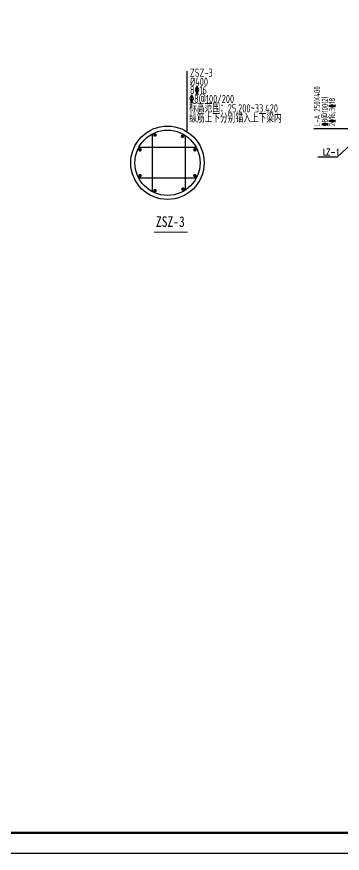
# Model space of a CAD drawing. Header units: millimetres. Extents: x 2998490 to 15040601, y 444546 to 7822218.
# Drawn here: x 14197570 to 14213548, y 7401664 to 7442686 of the extents above; entities that cross this region are included whole.
import ezdxf

# ---------------------------------------------------------------- set-up
doc = ezdxf.new("R2010")
doc.units = ezdxf.units.MM
doc.header["$LTSCALE"] = 2000
doc.layers.add('3-ban', color=84, linetype='Continuous')
doc.layers.add('图框', color=7, linetype='Continuous')
doc.styles.add('MY-text', font='tj-romans1.shx', dxfattribs={"width": 0.7, "bigfont": 'tj-hztxt1.shx'})
doc.styles.add('TSSD_Rein', font='Tssdeng.shx', dxfattribs={"width": 0.7, "bigfont": 'hztxt.shx'})
doc.styles.add('宋体', font='NSimSun-18030.ttf')

# ---------------------------------------------------------------- blocks, each defined once
blk = doc.blocks.new('TJAD_TK_A0')
at = {"layer": '图框'}
blk.add_line((973, -441.7), (2162, -441.7), dxfattribs=at)
at = {"layer": '图框', "const_width": 1.2}
blk.add_lwpolyline([(2152, -431.7), (2152, 389.3), (998, 389.3), (998, -431.7)], close=True, dxfattribs=at)

msp = doc.modelspace()

# ---------------------------------------------------------------- linework, layer by layer
at = {"layer": '3-ban'}
for p, q in [((14205924.2, 7440019.9), (14205924.2, 7437050.6)), ((14212150.4, 7437211.5), (14214368.1, 7437211.5)), ((14214236.2, 7436665.3), (14213291.6, 7435796.3)), ((14213291.6, 7435796.3), (14212352.2, 7435796.3))]:
    msp.add_line(p, q, dxfattribs=at)
at = {"layer": '3-ban', "color": 1}
for p, q in [((14204232.8, 7434104.3), (14204232.8, 7436944.9)), ((14205846.6, 7434186.5), (14205846.6, 7436862.8)), ((14203560.2, 7436282.2), (14206378.8, 7436282.2)), ((14203554.1, 7434778.5), (14206384.9, 7434778.5))]:
    msp.add_line(p, q, dxfattribs=at)
at = {"layer": '3-ban', "color": 1, "const_width": 86.4}
for points in [[(14204319.4, 7436868.1, -1), (14204394.2, 7436911.3, -1)], [(14205746.9, 7436804.4, 1), (14205672.1, 7436847.6, 1)], [(14203602.1, 7436123, -1), (14203645.3, 7436197.8, -1)], [(14206336.9, 7436123, 1), (14206293.7, 7436197.8, 1)], [(14203602.1, 7434926.3, 1), (14203645.3, 7434851.4, 1)], [(14206336.9, 7434926.3, -1), (14206293.7, 7434851.4, -1)], [(14204319.4, 7434181.2, 1), (14204394.2, 7434138, 1)], [(14205689.1, 7434211.4, 1), (14205764, 7434254.6, 1)]]:
    msp.add_lwpolyline(points, format="xyb", close=True, dxfattribs=at)
at = {"layer": '3-ban', "const_width": 40, "elevation": 0}
msp.add_lwpolyline([(14204312, 7432121.9), (14205964.5, 7432121.9)], dxfattribs=at)
at = {"layer": '3-ban'}
msp.add_circle((14204969.5, 7435524.6), 1800, dxfattribs=at)
at = {"layer": '3-ban', "color": 1}
msp.add_circle((14204969.5, 7435524.6), 1600, dxfattribs=at)

# ---------------------------------------------------------------- block references
at = {"layer": '图框', "xscale": 100, "yscale": 100, "zscale": 100}
msp.add_blockref('TJAD_TK_A0', (14027517.1, 7445833.9), dxfattribs=at)

# ---------------------------------------------------------------- texts
at = {"layer": '3-ban'}
for s, height, style, width, p in [('ZSZ-3', 400, 'TSSD_Rein', 0.7, (14206070.8, 7439740.3)), ('%%C400', 400, 'TSSD_Rein', 0.7, (14206070.8, 7439298.1)), ('8%%13216', 400, 'TSSD_Rein', 0.7, (14206070.8, 7438891.2)), ('%%1328@100/200', 400, 'TSSD_Rein', 0.7, (14206038, 7438456.7)), ('标高范围：25.200~33.420', 400, 'TSSD_Rein', 0.7, (14206038, 7437993.7)), ('纵筋上下分别锚入上下梁内', 400, 'TSSD_Rein', 0.7, (14206038, 7437496.1)), ('ZSZ-3', 520, '宋体', 0.8, (14204403.2, 7432379.4))]:
    msp.add_text(s, height=height, dxfattribs=dict(at, style=style, width=width)).set_placement(p)
at = {"layer": '3-ban', "style": 'TSSD_Rein', "width": 0.7}
for s, p in [('L-A 250X400', (14212460, 7437315.7)), ('%%1328@100(2)', (14212845.9, 7437315.7)), ('2%%13216;3%%13218', (14213195.9, 7437315.7))]:
    msp.add_text(s, height=300, rotation=90, dxfattribs=at).set_placement(p)
at = {"layer": '3-ban', "linetype": 'Continuous', "style": 'MY-text', "width": 0.7}
msp.add_text('LZ-1', height=300, dxfattribs=at).set_placement((14212597.1, 7435902.7))

doc.saveas('drawing.dxf')
